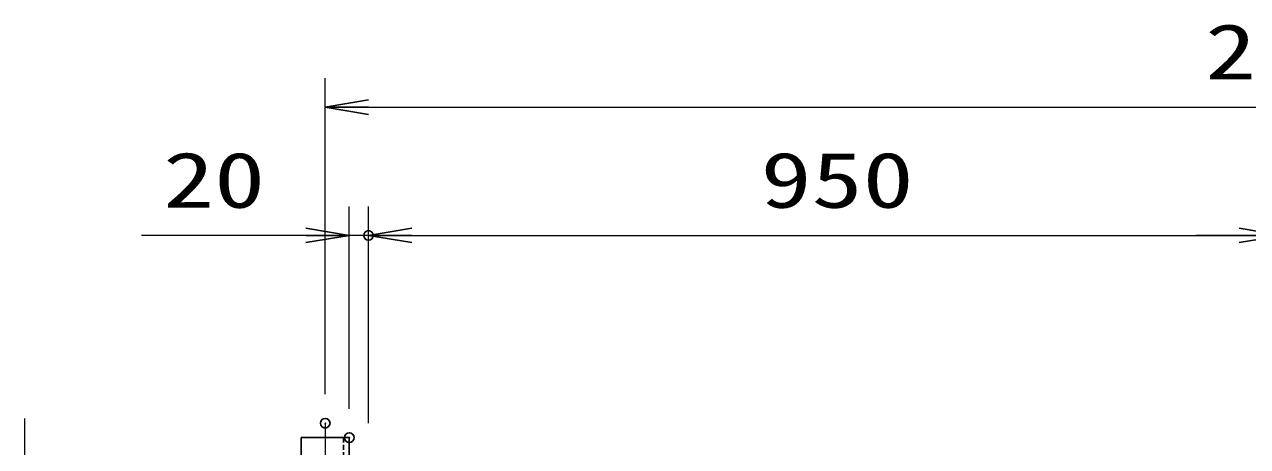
# Model space of a CAD drawing. Units: millimetres, scale not verified. Extents: x -5250 to 5250, y -3712 to 3712.
# Drawn here: x -1292 to -21, y 1409 to 1848 of the extents above; entities that cross this region are included whole.
import ezdxf
from ezdxf.enums import TextEntityAlignment as Align

# ---------------------------------------------------------------- set-up
doc = ezdxf.new("R2010")
doc.units = ezdxf.units.MM
doc.header["$LTSCALE"] = 20
doc.header["$PDMODE"] = 32
doc.header["$PDSIZE"] = 10
doc.linetypes.add('USER2', pattern=[0.375, 0.25, -0.125])
doc.linetypes.add('USER3', pattern=[50.8, 31.75, -6.35, 6.35, -6.35])
for name, color, linetype, lineweight in [('0-4_D-BMK', 2, 'Continuous', 13), ('0-5_D-STR1', 1, 'Continuous', 25), ('0-6_D-STR-DIM', 7, 'Continuous', 13), ('0-7_0', 7, 'Continuous', 25)]:
    doc.layers.add(name, color=color, linetype=linetype, lineweight=lineweight)
doc.layers.add('0-8_Defpoints', color=7, linetype='Continuous')
doc.styles.add('ＭＳ ゴシック', font='')
doc.styles.get('ＭＳ ゴシック').set_extended_font_data('MS Gothic')

# ---------------------------------------------------------------- blocks, each defined once
blk = doc.blocks.new('DARROWS')
at = {"layer": '0-7_0'}
blk.add_line((0, 0), (-19.982, 0), dxfattribs=at)
blk.add_lwpolyline([(-20, -3.333), (0, 0), (-20, 3.333)], dxfattribs=at)

msp = doc.modelspace()

# ---------------------------------------------------------------- linework, layer by layer
at = {"layer": '0-4_D-BMK'}
msp.add_line((-1291.97, 1438.47), (-1291.97, 1358.47), dxfattribs=at)
at = {"layer": '0-4_D-BMK', "linetype": 'USER3'}
msp.add_line((-979.41, 1433.47), (-979.41, 283.47), dxfattribs=at)
at = {"layer": '0-5_D-STR1'}
for p, q in [((-1004.41, 1418.47), (-1004.41, 1358.47)), ((-1004.41, 1418.47), (-954.41, 1418.47)), ((-954.41, 1418.47), (-954.41, 298.47))]:
    msp.add_line(p, q, dxfattribs=at)
at = {"layer": '0-5_D-STR1', "linetype": 'USER2'}
msp.add_line((-960.41, 1418.47), (-960.41, 298.47), dxfattribs=at)
at = {"layer": '0-6_D-STR-DIM'}
for p, q in [((-979.41, 1463.47), (-979.41, 1791.71)), ((-934.41, 1761.71), (975.59, 1761.71)), ((-954.41, 1448.47), (-954.41, 1658.47)), ((-934.41, 1433.47), (-934.41, 1658.47)), ((-934.41, 1433.47), (-934.41, 1658.47)), ((-999.41, 1628.47), (-1170.41, 1628.47)), ((-934.41, 1628.47), (-954.41, 1628.47)), ((-889.41, 1628.47), (-29.41, 1628.47)), ((-889.41, 1628.47), (-844.41, 1628.47)), ((-29.41, 1628.47), (-74.41, 1628.47))]:
    msp.add_line(p, q, dxfattribs=at)
at = {"layer": '0-8_Defpoints'}
for p in [(-934.41, 1628.47), (-979.41, 1433.47), (-954.41, 1418.47)]:
    msp.add_point(p, dxfattribs=at)

# ---------------------------------------------------------------- block references
at = {"layer": '0-6_D-STR-DIM', "xscale": 2.25, "yscale": 2.25, "rotation": 180}
for p in [(-979.41, 1761.71), (-934.41, 1628.47), (-934.41, 1628.47)]:
    msp.add_blockref('DARROWS', p, dxfattribs=at)
at = {"layer": '0-6_D-STR-DIM', "xscale": 2.25, "yscale": 2.25}
for p in [(-954.41, 1628.47), (15.59, 1628.47), (15.59, 1628.47)]:
    msp.add_blockref('DARROWS', p, dxfattribs=at)

# ---------------------------------------------------------------- texts
at = {"layer": '0-6_D-STR-DIM', "style": 'ＭＳ ゴシック', "width": 1.35}
for s, p in [('2000', (-64.91, 1773.1)), ('20', (-1147.91, 1639.87)), ('950', (-526.91, 1639.87))]:
    msp.add_text(s, height=57.77, dxfattribs=at).set_placement(p, align=Align.BOTTOM_LEFT)

doc.saveas('drawing.dxf')
